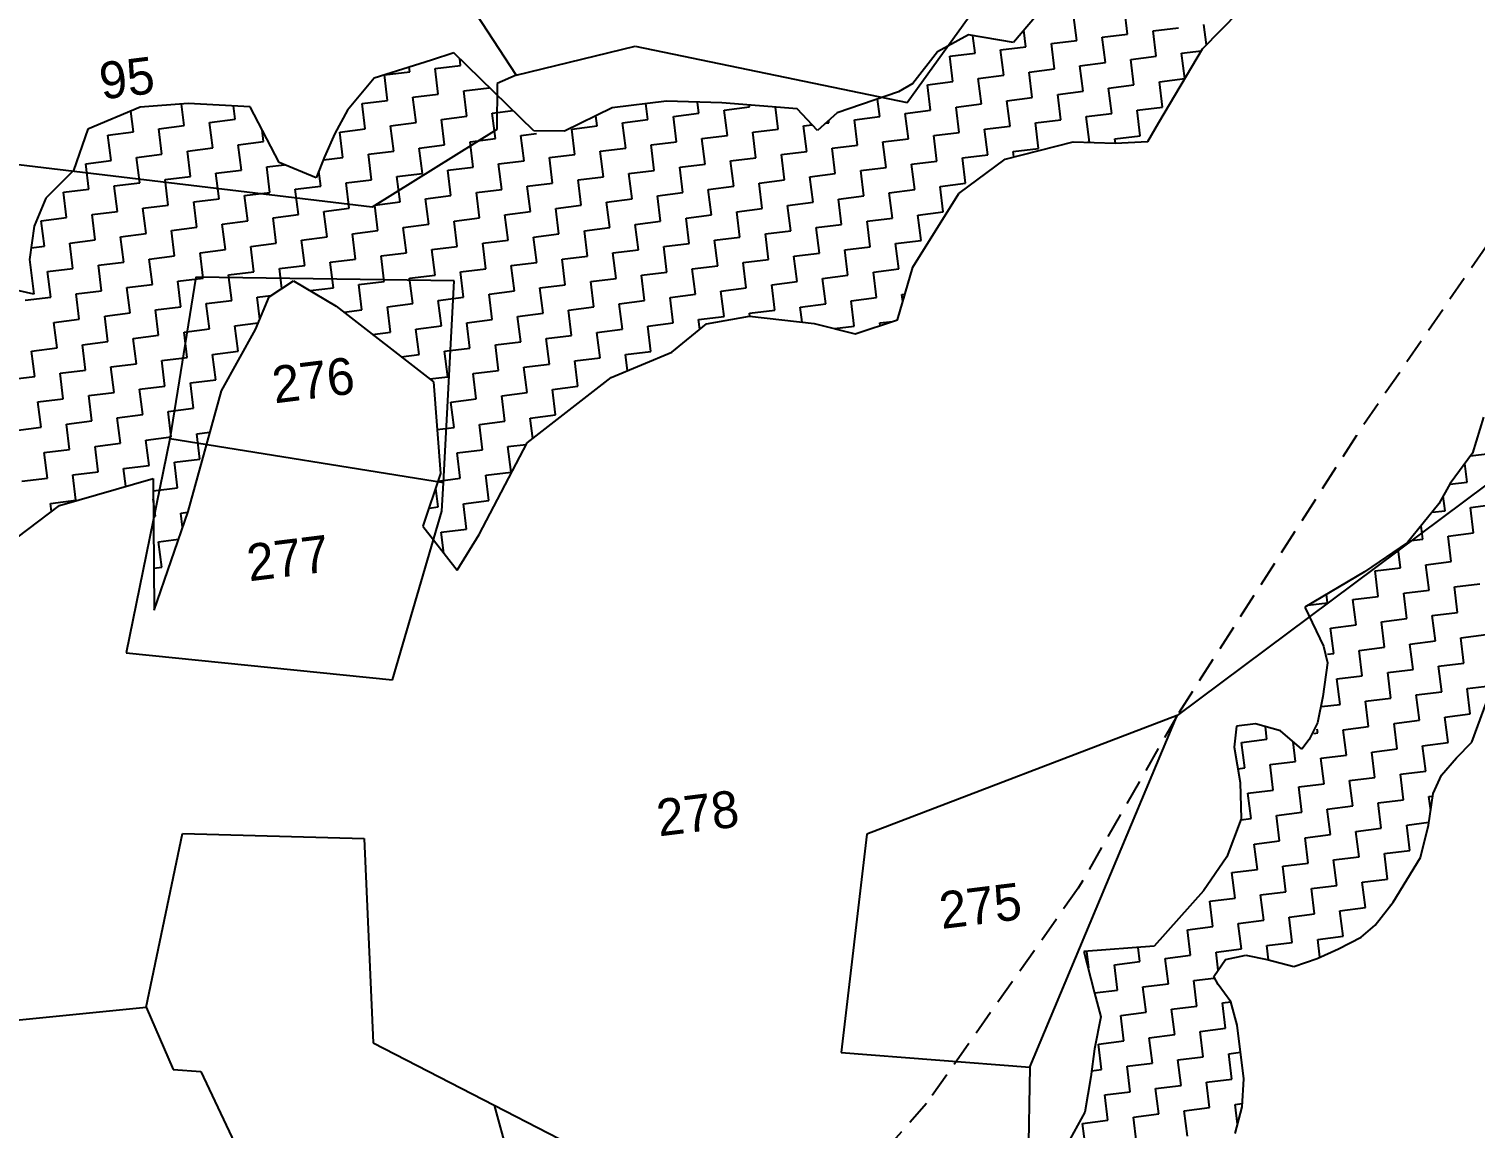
# Model space of a CAD drawing. Header units: metres. Extents: x 290108 to 292128, y 1990044 to 1991719.
# Drawn here: x 291139 to 291424.1, y 1990968.4 to 1991185.2 of the extents above; entities that cross this region are included whole.
import ezdxf
from ezdxf.enums import TextEntityAlignment as Align

# ---------------------------------------------------------------- set-up
doc = ezdxf.new("R2010")
doc.units = ezdxf.units.M
doc.header["$MEASUREMENT"] = 0
doc.linetypes.add('DASHED', pattern=[0.75, 0.5, -0.25])
for name, color, linetype in [('LINE_FOOTPATH', 1, 'DASHED'), ('POLY_HATCH', 12, 'Continuous'), ('POLY_PARCEL', 6, 'Continuous'), ('TEXT_PARCEL', 7, 'Continuous')]:
    doc.layers.add(name, color=color, linetype=linetype)
doc.styles.add('TEXT_MAP', font='')
doc.styles.get('TEXT_MAP').set_extended_font_data('Kruti Dev 050')

msp = doc.modelspace()

# ---------------------------------------------------------------- linework, layer by layer
at = {"layer": 'LINE_FOOTPATH', "ltscale": 10}
for p, q in [((291430.52, 1991148.37), (291400.73, 1991105.05)), ((291400.73, 1991105.05), (291365.39, 1991049.82)), ((291365.39, 1991049.82), (291345.89, 1991015.74)), ((291345.89, 1991015.74), (291315.98, 1990973.3)), ((291315.98, 1990973.3), (291302.71, 1990958.29))]:
    msp.add_line(p, q, dxfattribs=at)
at = {"layer": 'POLY_HATCH'}
for p, q in [((291337.63, 1991187.87), (291333.09, 1991182.53)), ((291370.39, 1991181.28), (291377.71, 1991188.7)), ((291324.22, 1991184.03), (291318.13, 1991180.67)), ((291333.09, 1991182.53), (291324.22, 1991184.03)), ((291361.78, 1991166.77), (291370.39, 1991181.28)), ((291218.32, 1991179.07), (291207.05, 1991175.5)), ((291222.72, 1991180.51), (291218.32, 1991179.07)), ((291238.51, 1991165.13), (291222.72, 1991180.51)), ((291318.13, 1991180.67), (291313.27, 1991174.43)), ((291207.05, 1991175.5), (291201.76, 1991169.21)), ((291310.44, 1991172.78), (291298.37, 1991168.68)), ((291313.27, 1991174.43), (291310.44, 1991172.78)), ((291170.36, 1991170.5), (291160.91, 1991169.76)), ((291182.59, 1991169.86), (291170.36, 1991170.5)), ((291188.3, 1991158.86), (291182.59, 1991169.86)), ((291264.68, 1991170.99), (291254, 1991169.66)), ((291275.57, 1991170.61), (291264.68, 1991170.99)), ((291290.47, 1991169.43), (291275.57, 1991170.61)), ((291160.91, 1991169.76), (291150.6, 1991165.44)), ((291201.76, 1991169.21), (291199.3, 1991164.56)), ((291254, 1991169.66), (291244.6, 1991165.02)), ((291294.47, 1991165.16), (291290.47, 1991169.43)), ((291298.37, 1991168.68), (291294.47, 1991165.16)), ((291150.6, 1991165.44), (291147.72, 1991157.28)), ((291199.3, 1991164.56), (291197.27, 1991159.98)), ((291244.6, 1991165.02), (291238.51, 1991165.13)), ((291359.64, 1991163.04), (291361.78, 1991166.77)), ((291331.45, 1991159.53), (291344.91, 1991162.94)), ((291344.91, 1991162.94), (291353.18, 1991162.67)), ((291353.18, 1991162.67), (291359.64, 1991163.04)), ((291195.61, 1991155.87), (291188.3, 1991158.86)), ((291197.27, 1991159.98), (291195.61, 1991155.87)), ((291322.31, 1991152.76), (291331.45, 1991159.53)), ((291147.72, 1991157.28), (291142.32, 1991151.84)), ((291313.28, 1991138.2), (291322.31, 1991152.76)), ((291142.32, 1991151.84), (291139.97, 1991146.34)), ((291139.97, 1991146.34), (291139.05, 1991139.73)), ((291139.05, 1991139.73), (291139.9, 1991132.9)), ((291310.23, 1991127.85), (291313.28, 1991138.2)), ((291139.9, 1991132.9), (291134.99, 1991134.02)), ((291186.32, 1991132.36), (291191.13, 1991135.56)), ((291191.13, 1991135.56), (291199.56, 1991130.54)), ((291183.65, 1991125.96), (291186.32, 1991132.36)), ((291199.56, 1991130.54), (291218.77, 1991115.59)), ((291265.76, 1991121.44), (291272.59, 1991127.06)), ((291272.59, 1991127.06), (291281.08, 1991128.55)), ((291281.08, 1991128.55), (291293.84, 1991127.11)), ((291293.84, 1991127.11), (291301.9, 1991125.08)), ((291301.9, 1991125.08), (291310.23, 1991127.85)), ((291176.91, 1991113.85), (291183.65, 1991125.96)), ((291253.8, 1991116.48), (291265.76, 1991121.44)), ((291237.19, 1991103.58), (291253.8, 1991116.48)), ((291170.33, 1991090.06), (291176.91, 1991113.85)), ((291218.77, 1991115.59), (291220.15, 1991097.55)), ((291425.81, 1991108.65), (291423.62, 1991101.56)), ((291227.73, 1991085.49), (291237.19, 1991103.58)), ((291423.62, 1991101.56), (291419.25, 1991095.56)), ((291145.02, 1991091.24), (291163.45, 1991096.57)), ((291163.45, 1991096.57), (291163.64, 1991070.58)), ((291220.15, 1991097.55), (291216.67, 1991087.15)), ((291419.25, 1991095.56), (291417.02, 1991091.53)), ((291119.65, 1991072.05), (291145.02, 1991091.24)), ((291163.64, 1991070.58), (291170.33, 1991090.06)), ((291417.02, 1991091.53), (291410.81, 1991083.94)), ((291216.67, 1991087.15), (291223.4, 1991078.45)), ((291223.4, 1991078.45), (291227.73, 1991085.49)), ((291410.81, 1991083.94), (291402.32, 1991078.12)), ((291402.32, 1991078.12), (291390.56, 1991071.2)), ((291390.56, 1991071.2), (291394.25, 1991063.48)), ((291394.25, 1991063.48), (291395.01, 1991060.17)), ((291395.01, 1991060.17), (291394.12, 1991053.58)), ((291394.12, 1991053.58), (291393.07, 1991048.34)), ((291423.49, 1991044.56), (291427.07, 1991054.2)), ((291377.12, 1991047.72), (291376.61, 1991043.56)), ((291380.81, 1991048.18), (291377.12, 1991047.72)), ((291385.76, 1991046.75), (291380.81, 1991048.18)), ((291393.07, 1991048.34), (291391.43, 1991045.07)), ((291389.96, 1991043.18), (291385.76, 1991046.75)), ((291391.43, 1991045.07), (291389.96, 1991043.18)), ((291420.47, 1991041.45), (291423.49, 1991044.56)), ((291376.61, 1991043.56), (291377.82, 1991036.56)), ((291417.49, 1991038.01), (291420.47, 1991041.45)), ((291377.82, 1991036.56), (291378.03, 1991029.42)), ((291415.89, 1991034.41), (291417.49, 1991038.01)), ((291414.96, 1991028.16), (291415.89, 1991034.41)), ((291378.03, 1991029.42), (291375.21, 1991021.92)), ((291413.36, 1991021.82), (291414.96, 1991028.16)), ((291375.21, 1991021.92), (291370.59, 1991015.21)), ((291407.98, 1991012.97), (291413.36, 1991021.82)), ((291370.59, 1991015.21), (291360.87, 1991004.29)), ((291404.46, 1991008.45), (291407.98, 1991012.97)), ((291401.68, 1991006.06), (291404.46, 1991008.45)), ((291397.19, 1991003.79), (291401.68, 1991006.06)), ((291360.87, 1991004.29), (291347.01, 1991003.25)), ((291347.01, 1991003.25), (291349.02, 1990995.32)), ((291372.63, 1990998.35), (291374.94, 1991001.71)), ((291374.94, 1991001.71), (291378.93, 1991002.54)), ((291378.93, 1991002.54), (291383.13, 1991001.7)), ((291383.13, 1991001.7), (291388.42, 1991000.32)), ((291388.42, 1991000.32), (291392.99, 1991001.91)), ((291392.99, 1991001.91), (291397.19, 1991003.79)), ((291373.51, 1990996.76), (291372.63, 1990998.35)), ((291375.99, 1990993.32), (291373.51, 1990996.76)), ((291349.02, 1990995.32), (291350.32, 1990990.37)), ((291377.24, 1990988.7), (291375.99, 1990993.32)), ((291350.32, 1990990.37), (291349.06, 1990984.08)), ((291378.54, 1990978.14), (291377.24, 1990988.7)), ((291349.06, 1990984.08), (291348.38, 1990978.54)), ((291348.38, 1990978.54), (291347.2, 1990971.58)), ((291378.2, 1990972.65), (291378.54, 1990978.14)), ((291347.2, 1990971.58), (291343.59, 1990964.99)), ((291376.81, 1990967.36), (291378.2, 1990972.65))]:
    msp.add_line(p, q, dxfattribs=at)
at = {"layer": 'POLY_HATCH', "linetype": 'Continuous'}
for p, q in [((291345.6, 1991182.95), (291344.98, 1991187.96)), ((291355.62, 1991184.19), (291355, 1991189.2)), ((291335.58, 1991181.7), (291335.17, 1991184.98)), ((291350.61, 1991183.57), (291355.62, 1991184.19)), ((291360.64, 1991184.82), (291365.65, 1991185.44)), ((291361.26, 1991179.81), (291360.64, 1991184.82)), ((291371.16, 1991182.06), (291370.66, 1991186.06)), ((291325.56, 1991180.45), (291325.13, 1991183.88)), ((291330.57, 1991181.08), (291335.58, 1991181.7)), ((291340.59, 1991182.32), (291345.6, 1991182.95)), ((291341.21, 1991177.31), (291340.59, 1991182.32)), ((291351.24, 1991178.56), (291350.61, 1991183.57)), ((291224.08, 1991178.01), (291223.91, 1991179.35)), ((291320.54, 1991179.83), (291325.56, 1991180.45)), ((291321.17, 1991174.82), (291320.54, 1991179.83)), ((291331.19, 1991176.06), (291330.57, 1991181.08)), ((291346.23, 1991177.93), (291351.24, 1991178.56)), ((291356.25, 1991179.18), (291361.26, 1991179.81)), ((291356.87, 1991174.17), (291356.25, 1991179.18)), ((291366.27, 1991180.43), (291370.17, 1991180.91)), ((291366.89, 1991175.42), (291366.27, 1991180.43)), ((291209.67, 1991171.12), (291209.05, 1991176.13)), ((291209.06, 1991176.14), (291214.06, 1991176.76)), ((291214.06, 1991176.76), (291213.94, 1991177.68)), ((291219.07, 1991177.38), (291224.08, 1991178.01)), ((291219.69, 1991172.37), (291219.07, 1991177.38)), ((291326.18, 1991175.44), (291331.19, 1991176.06)), ((291336.2, 1991176.69), (291341.21, 1991177.31)), ((291336.83, 1991171.68), (291336.2, 1991176.69)), ((291346.85, 1991172.92), (291346.23, 1991177.93)), ((291224.7, 1991172.99), (291229.72, 1991173.62)), ((291225.33, 1991167.98), (291224.7, 1991172.99)), ((291229.72, 1991173.62), (291229.7, 1991173.71)), ((291316.16, 1991174.19), (291321.17, 1991174.82)), ((291316.78, 1991169.18), (291316.16, 1991174.19)), ((291326.8, 1991170.43), (291326.18, 1991175.44)), ((291341.84, 1991172.3), (291346.85, 1991172.92)), ((291351.86, 1991173.55), (291356.87, 1991174.17)), ((291352.48, 1991168.54), (291351.86, 1991173.55)), ((291361.88, 1991174.79), (291366.89, 1991175.42)), ((291362.51, 1991169.78), (291361.88, 1991174.79)), ((291169.58, 1991166.14), (291169.05, 1991170.4)), ((291179.6, 1991167.38), (291179.27, 1991170.03)), ((291204.66, 1991170.5), (291209.67, 1991171.12)), ((291205.28, 1991165.49), (291204.66, 1991170.5)), ((291214.68, 1991171.75), (291219.69, 1991172.37)), ((291215.3, 1991166.74), (291214.68, 1991171.75)), ((291261.03, 1991167.34), (291260.64, 1991170.49)), ((291271.05, 1991168.58), (291270.78, 1991170.78)), ((291276.07, 1991169.21), (291281.08, 1991169.83)), ((291281.08, 1991169.83), (291281.03, 1991170.18)), ((291306.76, 1991167.94), (291306.33, 1991171.38)), ((291321.79, 1991169.81), (291326.8, 1991170.43)), ((291331.81, 1991171.05), (291336.83, 1991171.68)), ((291332.44, 1991166.04), (291331.81, 1991171.05)), ((291342.46, 1991167.29), (291341.84, 1991172.3)), ((291159.56, 1991164.89), (291159.05, 1991168.98)), ((291174.59, 1991166.76), (291179.6, 1991167.38)), ((291220.32, 1991167.36), (291225.33, 1991167.98)), ((291220.94, 1991162.35), (291220.32, 1991167.36)), ((291230.34, 1991168.61), (291234.42, 1991169.11)), ((291230.96, 1991163.6), (291230.34, 1991168.61)), ((291251.01, 1991166.09), (291250.76, 1991168.06)), ((291256.02, 1991166.71), (291261.03, 1991167.34)), ((291266.04, 1991167.96), (291271.05, 1991168.58)), ((291266.67, 1991162.95), (291266.04, 1991167.96)), ((291276.69, 1991164.19), (291276.07, 1991169.21)), ((291286.71, 1991165.44), (291286.17, 1991169.77)), ((291296.73, 1991166.69), (291296.68, 1991167.15)), ((291301.75, 1991167.31), (291306.76, 1991167.94)), ((291302.37, 1991162.3), (291301.75, 1991167.31)), ((291311.77, 1991168.56), (291316.78, 1991169.18)), ((291312.39, 1991163.55), (291311.77, 1991168.56)), ((291322.42, 1991164.79), (291321.79, 1991169.81)), ((291337.45, 1991166.66), (291342.46, 1991167.29)), ((291347.47, 1991167.91), (291352.48, 1991168.54)), ((291348.1, 1991162.9), (291347.47, 1991167.91)), ((291357.49, 1991169.16), (291362.51, 1991169.78)), ((291358.12, 1991164.15), (291357.49, 1991169.16)), ((291154.54, 1991164.27), (291159.56, 1991164.89)), ((291155.17, 1991159.25), (291154.54, 1991164.27)), ((291164.57, 1991165.51), (291169.58, 1991166.14)), ((291165.19, 1991160.5), (291164.57, 1991165.51)), ((291175.21, 1991161.75), (291174.59, 1991166.76)), ((291185.24, 1991163), (291184.95, 1991165.31)), ((291200.27, 1991164.87), (291205.28, 1991165.49)), ((291200.89, 1991159.85), (291200.27, 1991164.87)), ((291210.29, 1991166.11), (291215.3, 1991166.74)), ((291210.92, 1991161.1), (291210.29, 1991166.11)), ((291235.97, 1991164.22), (291239.06, 1991164.6)), ((291236.6, 1991159.21), (291235.97, 1991164.22)), ((291246, 1991165.47), (291251.01, 1991166.09)), ((291246.62, 1991160.45), (291246, 1991165.47)), ((291256.64, 1991161.7), (291256.02, 1991166.71)), ((291271.68, 1991163.57), (291276.69, 1991164.19)), ((291281.7, 1991164.82), (291286.71, 1991165.44)), ((291282.32, 1991159.81), (291281.7, 1991164.82)), ((291291.72, 1991166.07), (291293.42, 1991166.28)), ((291292.35, 1991161.05), (291291.72, 1991166.07)), ((291296.08, 1991166.61), (291296.73, 1991166.69)), ((291317.4, 1991164.17), (291322.42, 1991164.79)), ((291318.03, 1991159.16), (291317.4, 1991164.17)), ((291327.43, 1991165.42), (291332.44, 1991166.04)), ((291328.05, 1991160.41), (291327.43, 1991165.42)), ((291338.07, 1991161.65), (291337.45, 1991166.66)), ((291353.11, 1991163.52), (291358.12, 1991164.15)), ((291170.2, 1991161.13), (291175.21, 1991161.75)), ((291180.23, 1991162.37), (291185.24, 1991163)), ((291180.85, 1991157.36), (291180.23, 1991162.37)), ((291215.93, 1991161.72), (291220.94, 1991162.35)), ((291216.55, 1991156.71), (291215.93, 1991161.72)), ((291225.95, 1991162.97), (291230.96, 1991163.6)), ((291226.57, 1991157.96), (291225.95, 1991162.97)), ((291251.63, 1991161.08), (291256.64, 1991161.7)), ((291261.65, 1991162.32), (291266.67, 1991162.95)), ((291262.28, 1991157.31), (291261.65, 1991162.32)), ((291272.3, 1991158.56), (291271.68, 1991163.57)), ((291297.36, 1991161.68), (291302.37, 1991162.3)), ((291297.98, 1991156.67), (291297.36, 1991161.68)), ((291307.38, 1991162.92), (291312.39, 1991163.55)), ((291308, 1991157.91), (291307.38, 1991162.92)), ((291333.06, 1991161.03), (291338.07, 1991161.65)), ((291347.69, 1991162.85), (291348.1, 1991162.9)), ((291353.21, 1991162.67), (291353.11, 1991163.52)), ((291150.16, 1991158.63), (291155.17, 1991159.25)), ((291150.78, 1991153.62), (291150.16, 1991158.63)), ((291160.18, 1991159.88), (291165.19, 1991160.5)), ((291160.8, 1991154.87), (291160.18, 1991159.88)), ((291170.83, 1991156.11), (291170.2, 1991161.13)), ((291185.86, 1991157.98), (291189.37, 1991158.42)), ((291197.02, 1991159.37), (291200.89, 1991159.85)), ((291205.91, 1991160.48), (291210.92, 1991161.1)), ((291206.53, 1991155.47), (291205.91, 1991160.48)), ((291231.59, 1991158.58), (291236.6, 1991159.21)), ((291232.21, 1991153.57), (291231.59, 1991158.58)), ((291241.61, 1991159.83), (291246.62, 1991160.45)), ((291242.23, 1991154.82), (291241.61, 1991159.83)), ((291252.26, 1991156.07), (291251.63, 1991161.08)), ((291267.29, 1991157.94), (291272.3, 1991158.56)), ((291277.31, 1991159.18), (291282.32, 1991159.81)), ((291277.94, 1991154.17), (291277.31, 1991159.18)), ((291287.34, 1991160.43), (291292.35, 1991161.05)), ((291287.96, 1991155.42), (291287.34, 1991160.43)), ((291313.02, 1991158.54), (291318.03, 1991159.16)), ((291313.64, 1991153.52), (291313.02, 1991158.54)), ((291323.04, 1991159.78), (291328.05, 1991160.41)), ((291323.66, 1991154.77), (291323.04, 1991159.78)), ((291333.19, 1991159.97), (291333.06, 1991161.03)), ((291165.81, 1991155.49), (291170.83, 1991156.11)), ((291175.84, 1991156.74), (291180.85, 1991157.36)), ((291176.46, 1991151.73), (291175.84, 1991156.74)), ((291186.48, 1991152.97), (291185.86, 1991157.98)), ((291196.51, 1991154.22), (291196.14, 1991157.18)), ((291211.54, 1991156.09), (291216.55, 1991156.71)), ((291212.16, 1991151.08), (291211.54, 1991156.09)), ((291221.56, 1991157.34), (291226.57, 1991157.96)), ((291222.19, 1991152.33), (291221.56, 1991157.34)), ((291247.24, 1991155.44), (291252.26, 1991156.07)), ((291257.27, 1991156.69), (291262.28, 1991157.31)), ((291257.89, 1991151.68), (291257.27, 1991156.69)), ((291267.91, 1991152.93), (291267.29, 1991157.94)), ((291292.97, 1991156.04), (291297.98, 1991156.67)), ((291293.59, 1991151.03), (291292.97, 1991156.04)), ((291302.99, 1991157.29), (291308, 1991157.91)), ((291303.62, 1991152.28), (291302.99, 1991157.29)), ((291145.77, 1991153), (291150.78, 1991153.62)), ((291146.39, 1991147.99), (291145.77, 1991153)), ((291155.79, 1991154.24), (291160.8, 1991154.87)), ((291156.41, 1991149.23), (291155.79, 1991154.24)), ((291166.44, 1991150.48), (291165.81, 1991155.49)), ((291181.47, 1991152.35), (291186.48, 1991152.97)), ((291191.49, 1991153.6), (291196.51, 1991154.22)), ((291192.12, 1991148.58), (291191.49, 1991153.6)), ((291201.52, 1991154.84), (291206.53, 1991155.47)), ((291202.14, 1991149.83), (291201.52, 1991154.84)), ((291227.2, 1991152.95), (291232.21, 1991153.57)), ((291227.82, 1991147.94), (291227.2, 1991152.95)), ((291237.22, 1991154.2), (291242.23, 1991154.82)), ((291237.84, 1991149.18), (291237.22, 1991154.2)), ((291247.87, 1991150.43), (291247.24, 1991155.44)), ((291262.9, 1991152.3), (291267.91, 1991152.93)), ((291272.92, 1991153.55), (291277.94, 1991154.17)), ((291273.55, 1991148.54), (291272.92, 1991153.55)), ((291282.95, 1991154.8), (291287.96, 1991155.42)), ((291283.57, 1991149.78), (291282.95, 1991154.8)), ((291308.63, 1991152.9), (291313.64, 1991153.52)), ((291309.25, 1991147.89), (291308.63, 1991152.9)), ((291318.65, 1991154.15), (291323.66, 1991154.77)), ((291319.27, 1991149.14), (291318.65, 1991154.15)), ((291161.43, 1991149.86), (291166.44, 1991150.48)), ((291162.05, 1991144.84), (291161.43, 1991149.86)), ((291171.45, 1991151.1), (291176.46, 1991151.73)), ((291172.07, 1991146.09), (291171.45, 1991151.1)), ((291182.1, 1991147.34), (291181.47, 1991152.35)), ((291207.15, 1991150.46), (291212.16, 1991151.08)), ((291207.78, 1991145.44), (291207.15, 1991150.46)), ((291217.18, 1991151.7), (291222.19, 1991152.33)), ((291217.8, 1991146.69), (291217.18, 1991151.7)), ((291242.86, 1991149.81), (291247.87, 1991150.43)), ((291252.88, 1991151.05), (291257.89, 1991151.68)), ((291253.5, 1991146.04), (291252.88, 1991151.05)), ((291263.52, 1991147.29), (291262.9, 1991152.3)), ((291288.58, 1991150.41), (291293.59, 1991151.03)), ((291289.21, 1991145.4), (291288.58, 1991150.41)), ((291298.6, 1991151.65), (291303.62, 1991152.28)), ((291299.23, 1991146.64), (291298.6, 1991151.65)), ((291141.38, 1991147.36), (291146.39, 1991147.99)), ((291142, 1991142.35), (291141.38, 1991147.36)), ((291151.4, 1991148.61), (291156.41, 1991149.23)), ((291152.03, 1991143.6), (291151.4, 1991148.61)), ((291177.08, 1991146.71), (291182.1, 1991147.34)), ((291187.11, 1991147.96), (291192.12, 1991148.58)), ((291187.73, 1991142.95), (291187.11, 1991147.96)), ((291197.13, 1991149.21), (291202.14, 1991149.83)), ((291197.75, 1991144.2), (291197.13, 1991149.21)), ((291222.81, 1991147.31), (291227.82, 1991147.94)), ((291223.43, 1991142.3), (291222.81, 1991147.31)), ((291232.83, 1991148.56), (291237.84, 1991149.18)), ((291233.46, 1991143.55), (291232.83, 1991148.56)), ((291243.48, 1991144.8), (291242.86, 1991149.81)), ((291258.51, 1991146.67), (291263.52, 1991147.29)), ((291268.54, 1991147.91), (291273.55, 1991148.54)), ((291269.16, 1991142.9), (291268.54, 1991147.91)), ((291278.56, 1991149.16), (291283.57, 1991149.78)), ((291279.18, 1991144.15), (291278.56, 1991149.16)), ((291304.24, 1991147.27), (291309.25, 1991147.89)), ((291304.86, 1991142.26), (291304.24, 1991147.27)), ((291314.26, 1991148.51), (291319.27, 1991149.14)), ((291314.89, 1991143.5), (291314.26, 1991148.51)), ((291157.04, 1991144.22), (291162.05, 1991144.84)), ((291157.66, 1991139.21), (291157.04, 1991144.22)), ((291167.06, 1991145.47), (291172.07, 1991146.09)), ((291167.68, 1991140.46), (291167.06, 1991145.47)), ((291177.71, 1991141.7), (291177.08, 1991146.71)), ((291192.74, 1991143.57), (291197.75, 1991144.2)), ((291202.76, 1991144.82), (291207.78, 1991145.44)), ((291203.39, 1991139.81), (291202.76, 1991144.82)), ((291212.79, 1991146.07), (291217.8, 1991146.69)), ((291213.41, 1991141.06), (291212.79, 1991146.07)), ((291238.47, 1991144.17), (291243.48, 1991144.8)), ((291239.09, 1991139.16), (291238.47, 1991144.17)), ((291248.49, 1991145.42), (291253.5, 1991146.04)), ((291249.11, 1991140.41), (291248.49, 1991145.42)), ((291259.14, 1991141.66), (291258.51, 1991146.67)), ((291274.17, 1991143.53), (291279.18, 1991144.15)), ((291284.19, 1991144.77), (291289.21, 1991145.4)), ((291284.82, 1991139.76), (291284.19, 1991144.77)), ((291294.22, 1991146.02), (291299.23, 1991146.64)), ((291294.84, 1991141.01), (291294.22, 1991146.02)), ((291139.37, 1991142.02), (291142, 1991142.35)), ((291147.02, 1991142.97), (291152.03, 1991143.6)), ((291147.64, 1991137.96), (291147.02, 1991142.97)), ((291172.7, 1991141.08), (291177.71, 1991141.7)), ((291182.72, 1991142.33), (291187.73, 1991142.95)), ((291183.34, 1991137.32), (291182.72, 1991142.33)), ((291193.37, 1991138.56), (291192.74, 1991143.57)), ((291218.42, 1991141.68), (291223.43, 1991142.3)), ((291219.05, 1991136.67), (291218.42, 1991141.68)), ((291228.45, 1991142.93), (291233.46, 1991143.55)), ((291229.07, 1991137.91), (291228.45, 1991142.93)), ((291254.13, 1991141.03), (291259.14, 1991141.66)), ((291264.15, 1991142.28), (291269.16, 1991142.9)), ((291264.77, 1991137.27), (291264.15, 1991142.28)), ((291274.79, 1991138.51), (291274.17, 1991143.53)), ((291299.85, 1991141.63), (291304.86, 1991142.26)), ((291300.48, 1991136.62), (291299.85, 1991141.63)), ((291309.87, 1991142.88), (291314.89, 1991143.5)), ((291310.5, 1991137.87), (291309.87, 1991142.88)), ((291152.65, 1991138.59), (291157.66, 1991139.21)), ((291153.27, 1991133.57), (291152.65, 1991138.59)), ((291162.67, 1991139.83), (291167.68, 1991140.46)), ((291163.3, 1991134.82), (291162.67, 1991139.83)), ((291173.32, 1991136.07), (291172.7, 1991141.08)), ((291188.35, 1991137.94), (291193.37, 1991138.56)), ((291198.38, 1991139.19), (291203.39, 1991139.81)), ((291199, 1991134.17), (291198.38, 1991139.19)), ((291208.4, 1991140.43), (291213.41, 1991141.06)), ((291209.02, 1991135.42), (291208.4, 1991140.43)), ((291234.08, 1991138.54), (291239.09, 1991139.16)), ((291234.7, 1991133.53), (291234.08, 1991138.54)), ((291244.1, 1991139.79), (291249.11, 1991140.41)), ((291244.73, 1991134.77), (291244.1, 1991139.79)), ((291254.75, 1991136.02), (291254.13, 1991141.03)), ((291269.78, 1991137.89), (291274.79, 1991138.51)), ((291279.81, 1991139.14), (291284.82, 1991139.76)), ((291280.43, 1991134.13), (291279.81, 1991139.14)), ((291289.83, 1991140.38), (291294.84, 1991141.01)), ((291290.45, 1991135.37), (291289.83, 1991140.38)), ((291142.63, 1991137.34), (291147.64, 1991137.96)), ((291143.25, 1991132.33), (291142.63, 1991137.34)), ((291168.31, 1991135.44), (291173.32, 1991136.07)), ((291178.33, 1991136.69), (291183.34, 1991137.32)), ((291178.95, 1991131.68), (291178.33, 1991136.69)), ((291188.84, 1991134.04), (291188.35, 1991137.94)), ((291214.03, 1991136.04), (291219.05, 1991136.67)), ((291214.66, 1991131.03), (291214.03, 1991136.04)), ((291224.06, 1991137.29), (291229.07, 1991137.91)), ((291224.68, 1991132.28), (291224.06, 1991137.29)), ((291249.74, 1991135.4), (291254.75, 1991136.02)), ((291259.76, 1991136.64), (291264.77, 1991137.27)), ((291260.38, 1991131.63), (291259.76, 1991136.64)), ((291270.41, 1991132.88), (291269.78, 1991137.89)), ((291295.46, 1991136), (291300.48, 1991136.62)), ((291296.09, 1991130.99), (291295.46, 1991136)), ((291305.49, 1991137.24), (291310.5, 1991137.87)), ((291306.11, 1991132.23), (291305.49, 1991137.24)), ((291148.26, 1991132.95), (291153.27, 1991133.57)), ((291148.89, 1991127.94), (291148.26, 1991132.95)), ((291158.29, 1991134.2), (291163.3, 1991134.82)), ((291158.91, 1991129.19), (291158.29, 1991134.2)), ((291168.93, 1991130.43), (291168.31, 1991135.44)), ((291194.42, 1991133.6), (291199, 1991134.17)), ((291204.01, 1991134.8), (291209.02, 1991135.42)), ((291204.63, 1991129.79), (291204.01, 1991134.8)), ((291229.69, 1991132.9), (291234.7, 1991133.53)), ((291230.32, 1991127.89), (291229.69, 1991132.9)), ((291239.71, 1991134.15), (291244.73, 1991134.77)), ((291240.34, 1991129.14), (291239.71, 1991134.15)), ((291250.36, 1991130.39), (291249.74, 1991135.4)), ((291265.4, 1991132.26), (291270.41, 1991132.88)), ((291275.42, 1991133.5), (291280.43, 1991134.13)), ((291276.04, 1991128.49), (291275.42, 1991133.5)), ((291285.44, 1991134.75), (291290.45, 1991135.37)), ((291286.06, 1991129.74), (291285.44, 1991134.75)), ((291311.12, 1991132.86), (291311.73, 1991132.93)), ((291311.3, 1991131.46), (291311.12, 1991132.86)), ((291138.24, 1991131.7), (291143.25, 1991132.33)), ((291163.92, 1991129.81), (291168.93, 1991130.43)), ((291173.94, 1991131.06), (291178.95, 1991131.68)), ((291174.57, 1991126.05), (291173.94, 1991131.06)), ((291183.97, 1991132.3), (291186.75, 1991132.65)), ((291184.5, 1991128), (291183.97, 1991132.3)), ((291209.65, 1991130.41), (291214.66, 1991131.03)), ((291210.27, 1991125.4), (291209.65, 1991130.41)), ((291219.67, 1991131.66), (291224.68, 1991132.28)), ((291220.29, 1991126.65), (291219.67, 1991131.66)), ((291245.35, 1991129.76), (291250.36, 1991130.39)), ((291255.37, 1991131.01), (291260.38, 1991131.63)), ((291256, 1991126), (291255.37, 1991131.01)), ((291266.02, 1991127.24), (291265.4, 1991132.26)), ((291291.08, 1991130.36), (291296.09, 1991130.99)), ((291291.45, 1991127.38), (291291.08, 1991130.36)), ((291301.1, 1991131.61), (291306.11, 1991132.23)), ((291301.72, 1991126.6), (291301.1, 1991131.61)), ((291143.87, 1991127.32), (291148.89, 1991127.94)), ((291144.5, 1991122.3), (291143.87, 1991127.32)), ((291153.9, 1991128.56), (291158.91, 1991129.19)), ((291154.52, 1991123.55), (291153.9, 1991128.56)), ((291164.54, 1991124.8), (291163.92, 1991129.81)), ((291179.58, 1991126.67), (291184.18, 1991127.24)), ((291201.1, 1991129.35), (291204.63, 1991129.79)), ((291225.3, 1991127.27), (291230.32, 1991127.89)), ((291225.93, 1991122.26), (291225.3, 1991127.27)), ((291235.33, 1991128.52), (291240.34, 1991129.14)), ((291235.95, 1991123.5), (291235.33, 1991128.52)), ((291245.97, 1991124.75), (291245.35, 1991129.76)), ((291261.01, 1991126.62), (291266.02, 1991127.24)), ((291271.03, 1991127.87), (291276.04, 1991128.49)), ((291271.27, 1991125.97), (291271.03, 1991127.87)), ((291281.05, 1991129.12), (291286.06, 1991129.74)), ((291281.12, 1991128.55), (291281.05, 1991129.12)), ((291306.73, 1991127.22), (291309.32, 1991127.54)), ((291306.8, 1991126.7), (291306.73, 1991127.22)), ((291159.53, 1991124.18), (291164.54, 1991124.8)), ((291169.55, 1991125.42), (291174.57, 1991126.05)), ((291170.18, 1991120.41), (291169.55, 1991125.42)), ((291180.2, 1991121.66), (291179.58, 1991126.67)), ((291206.74, 1991124.96), (291210.27, 1991125.4)), ((291215.28, 1991126.02), (291220.29, 1991126.65)), ((291215.9, 1991121.01), (291215.28, 1991126.02)), ((291240.96, 1991124.13), (291245.97, 1991124.75)), ((291250.98, 1991125.37), (291256, 1991126)), ((291251.61, 1991120.36), (291250.98, 1991125.37)), ((291261.63, 1991121.61), (291261.01, 1991126.62)), ((291297.8, 1991126.11), (291301.72, 1991126.6)), ((291139.49, 1991121.68), (291144.5, 1991122.3)), ((291140.11, 1991116.67), (291139.49, 1991121.68)), ((291149.51, 1991122.93), (291154.52, 1991123.55)), ((291150.13, 1991117.92), (291149.51, 1991122.93)), ((291160.16, 1991119.16), (291159.53, 1991124.18)), ((291175.19, 1991121.03), (291180.2, 1991121.66)), ((291220.92, 1991121.63), (291225.93, 1991122.26)), ((291221.54, 1991116.62), (291220.92, 1991121.63)), ((291230.94, 1991122.88), (291235.95, 1991123.5)), ((291231.56, 1991117.87), (291230.94, 1991122.88)), ((291241.59, 1991119.12), (291240.96, 1991124.13)), ((291256.62, 1991120.99), (291261.63, 1991121.61)), ((291266.64, 1991122.23), (291266.74, 1991122.25)), ((291266.65, 1991122.17), (291266.64, 1991122.23)), ((291155.14, 1991118.54), (291160.16, 1991119.16)), ((291155.77, 1991113.53), (291155.14, 1991118.54)), ((291165.17, 1991119.79), (291170.18, 1991120.41)), ((291165.79, 1991114.78), (291165.17, 1991119.79)), ((291175.81, 1991116.02), (291175.19, 1991121.03)), ((291212.38, 1991120.57), (291215.9, 1991121.01)), ((291236.57, 1991118.49), (291241.59, 1991119.12)), ((291237.2, 1991113.48), (291236.57, 1991118.49)), ((291246.6, 1991119.74), (291251.61, 1991120.36)), ((291247.22, 1991114.73), (291246.6, 1991119.74)), ((291257.01, 1991117.81), (291256.62, 1991120.99)), ((291135.1, 1991116.05), (291140.11, 1991116.67)), ((291145.12, 1991117.29), (291150.13, 1991117.92)), ((291145.74, 1991112.28), (291145.12, 1991117.29)), ((291170.8, 1991115.4), (291175.81, 1991116.02)), ((291218.01, 1991116.18), (291221.54, 1991116.62)), ((291226.55, 1991117.25), (291231.56, 1991117.87)), ((291227.17, 1991112.23), (291226.55, 1991117.25)), ((291150.76, 1991112.91), (291155.77, 1991113.53)), ((291151.38, 1991107.89), (291150.76, 1991112.91)), ((291160.78, 1991114.15), (291165.79, 1991114.78)), ((291161.4, 1991109.14), (291160.78, 1991114.15)), ((291171.43, 1991110.39), (291170.8, 1991115.4)), ((291232.19, 1991112.86), (291237.2, 1991113.48)), ((291232.81, 1991107.85), (291232.19, 1991112.86)), ((291242.21, 1991114.1), (291247.22, 1991114.73)), ((291242.83, 1991109.09), (291242.21, 1991114.1)), ((291252.23, 1991115.35), (291252.37, 1991115.37)), ((291252.24, 1991115.27), (291252.23, 1991115.35)), ((291140.73, 1991111.66), (291145.74, 1991112.28)), ((291141.36, 1991106.65), (291140.73, 1991111.66)), ((291166.41, 1991109.76), (291171.43, 1991110.39)), ((291222.16, 1991111.61), (291227.17, 1991112.23)), ((291222.79, 1991106.6), (291222.16, 1991111.61)), ((291146.37, 1991107.27), (291151.38, 1991107.89)), ((291146.99, 1991102.26), (291146.37, 1991107.27)), ((291156.39, 1991108.52), (291161.4, 1991109.14)), ((291157.01, 1991103.51), (291156.39, 1991108.52)), ((291167.04, 1991104.75), (291166.41, 1991109.76)), ((291227.8, 1991107.22), (291232.81, 1991107.85)), ((291228.42, 1991102.21), (291227.8, 1991107.22)), ((291237.82, 1991108.47), (291242.83, 1991109.09)), ((291238.32, 1991104.46), (291237.82, 1991108.47)), ((291136.35, 1991106.02), (291141.36, 1991106.65)), ((291162.03, 1991104.13), (291167.04, 1991104.75)), ((291172.05, 1991105.38), (291174.66, 1991105.7)), ((291172.67, 1991100.36), (291172.05, 1991105.38)), ((291219.49, 1991106.19), (291222.79, 1991106.6)), ((291141.98, 1991101.64), (291146.99, 1991102.26)), ((291142.6, 1991096.62), (291141.98, 1991101.64)), ((291152, 1991102.88), (291157.01, 1991103.51)), ((291152.63, 1991097.87), (291152, 1991102.88)), ((291162.65, 1991099.12), (291162.03, 1991104.13)), ((291223.41, 1991101.59), (291228.42, 1991102.21)), ((291224.03, 1991096.58), (291223.41, 1991101.59)), ((291233.43, 1991102.83), (291237.03, 1991103.28)), ((291234.06, 1991097.82), (291233.43, 1991102.83)), ((291423.21, 1991101), (291426.98, 1991101.47)), ((291157.64, 1991098.49), (291162.65, 1991099.12)), ((291167.66, 1991099.74), (291172.67, 1991100.36)), ((291168.28, 1991094.73), (291167.66, 1991099.74)), ((291422.6, 1991095.83), (291422.14, 1991099.52)), ((291137.59, 1991096), (291142.6, 1991096.62)), ((291147.62, 1991097.25), (291152.63, 1991097.87)), ((291148.24, 1991092.24), (291147.62, 1991097.25)), ((291158.07, 1991095.02), (291157.64, 1991098.49)), ((291219.64, 1991096.03), (291224.03, 1991096.58)), ((291229.04, 1991097.2), (291234.06, 1991097.82)), ((291229.67, 1991092.19), (291229.04, 1991097.2)), ((291419.16, 1991095.41), (291422.6, 1991095.83)), ((291163.47, 1991094.13), (291168.28, 1991094.73)), ((291219.65, 1991090.94), (291219.18, 1991094.66)), ((291418.21, 1991090.2), (291417.85, 1991093.04)), ((291143.23, 1991091.61), (291148.24, 1991092.24)), ((291143.42, 1991090.03), (291143.23, 1991091.61)), ((291163.9, 1991089.1), (291163.48, 1991092.46)), ((291217.87, 1991090.72), (291219.65, 1991090.94)), ((291224.66, 1991091.57), (291229.67, 1991092.19)), ((291225.28, 1991086.55), (291224.66, 1991091.57)), ((291415.67, 1991089.88), (291418.21, 1991090.2)), ((291423.22, 1991090.82), (291428.23, 1991091.45)), ((291423.84, 1991085.81), (291423.22, 1991090.82)), ((291163.5, 1991089.05), (291163.9, 1991089.1)), ((291168.91, 1991089.72), (291170.27, 1991089.89)), ((291169.26, 1991086.92), (291168.91, 1991089.72)), ((291413.82, 1991084.56), (291413.49, 1991087.22)), ((291164.52, 1991084.08), (291168.45, 1991084.57)), ((291220.27, 1991085.93), (291225.28, 1991086.55)), ((291220.78, 1991081.84), (291220.27, 1991085.93)), ((291411.03, 1991084.22), (291413.82, 1991084.56)), ((291418.83, 1991085.19), (291423.84, 1991085.81)), ((291419.45, 1991080.18), (291418.83, 1991085.19)), ((291165.14, 1991079.07), (291164.52, 1991084.08)), ((291409.43, 1991078.93), (291408.97, 1991082.68)), ((291163.58, 1991078.88), (291165.14, 1991079.07)), ((291404.42, 1991078.31), (291409.43, 1991078.93)), ((291414.44, 1991079.55), (291419.45, 1991080.18)), ((291415.07, 1991074.54), (291414.44, 1991079.55)), ((291405.04, 1991073.29), (291404.42, 1991078.31)), ((291420.08, 1991075.16), (291425.09, 1991075.79)), ((291395.02, 1991072.05), (291394.82, 1991073.7)), ((291400.03, 1991072.67), (291405.04, 1991073.29)), ((291410.06, 1991073.92), (291415.07, 1991074.54)), ((291410.68, 1991068.91), (291410.06, 1991073.92)), ((291420.7, 1991070.15), (291420.08, 1991075.16)), ((291391.19, 1991071.57), (291395.02, 1991072.05)), ((291400.66, 1991067.66), (291400.03, 1991072.67)), ((291415.69, 1991069.53), (291420.7, 1991070.15)), ((291395.64, 1991067.04), (291400.66, 1991067.66)), ((291405.67, 1991068.28), (291410.68, 1991068.91)), ((291406.29, 1991063.27), (291405.67, 1991068.28)), ((291416.31, 1991064.52), (291415.69, 1991069.53)), ((291396.27, 1991062.02), (291395.64, 1991067.04)), ((291411.3, 1991063.9), (291416.31, 1991064.52)), ((291421.33, 1991065.14), (291426.34, 1991065.77)), ((291421.95, 1991060.13), (291421.33, 1991065.14)), ((291395.02, 1991061.87), (291396.27, 1991062.02)), ((291401.28, 1991062.65), (291406.29, 1991063.27)), ((291401.9, 1991057.64), (291401.28, 1991062.65)), ((291411.93, 1991058.88), (291411.3, 1991063.9)), ((291406.91, 1991058.26), (291411.93, 1991058.88)), ((291416.94, 1991059.51), (291421.95, 1991060.13)), ((291417.56, 1991054.5), (291416.94, 1991059.51)), ((291396.89, 1991057.01), (291401.9, 1991057.64)), ((291397.51, 1991052), (291396.89, 1991057.01)), ((291407.54, 1991053.25), (291406.91, 1991058.26)), ((291402.53, 1991052.63), (291407.54, 1991053.25)), ((291412.55, 1991053.87), (291417.56, 1991054.5)), ((291413.17, 1991048.86), (291412.55, 1991053.87)), ((291422.57, 1991055.12), (291427.02, 1991055.67)), ((291423.2, 1991050.11), (291422.57, 1991055.12)), ((291393.85, 1991051.55), (291397.51, 1991052)), ((291403.15, 1991047.61), (291402.53, 1991052.63)), ((291418.18, 1991049.48), (291423.2, 1991050.11)), ((291383.1, 1991045.12), (291382.8, 1991047.6)), ((291398.14, 1991046.99), (291403.15, 1991047.61)), ((291408.16, 1991048.24), (291413.17, 1991048.86)), ((291408.78, 1991043.23), (291408.16, 1991048.24)), ((291418.81, 1991044.47), (291418.18, 1991049.48)), ((291378.09, 1991044.5), (291383.1, 1991045.12)), ((291378.72, 1991039.49), (291378.09, 1991044.5)), ((291388.74, 1991040.73), (291388.25, 1991044.63)), ((291392.37, 1991046.27), (291393.13, 1991046.37)), ((291393.13, 1991046.37), (291393.03, 1991047.12)), ((291398.76, 1991041.98), (291398.14, 1991046.99)), ((291413.8, 1991043.85), (291418.81, 1991044.47)), ((291393.75, 1991041.36), (291398.76, 1991041.98)), ((291403.77, 1991042.6), (291408.78, 1991043.23)), ((291404.4, 1991037.59), (291403.77, 1991042.6)), ((291414.42, 1991038.84), (291413.8, 1991043.85)), ((291377.35, 1991039.31), (291378.72, 1991039.49)), ((291383.73, 1991040.11), (291388.74, 1991040.73)), ((291384.35, 1991035.1), (291383.73, 1991040.11)), ((291394.37, 1991036.34), (291393.75, 1991041.36)), ((291409.41, 1991038.21), (291414.42, 1991038.84)), ((291389.36, 1991035.72), (291394.37, 1991036.34)), ((291399.39, 1991036.97), (291404.4, 1991037.59)), ((291400.01, 1991031.96), (291399.39, 1991036.97)), ((291410.03, 1991033.2), (291409.41, 1991038.21)), ((291379.34, 1991034.47), (291384.35, 1991035.1)), ((291379.96, 1991029.46), (291379.34, 1991034.47)), ((291389.99, 1991030.71), (291389.36, 1991035.72)), ((291405.02, 1991032.58), (291410.03, 1991033.2)), ((291415.04, 1991033.83), (291415.82, 1991033.92)), ((291415.39, 1991031.04), (291415.04, 1991033.83)), ((291384.97, 1991030.09), (291389.99, 1991030.71)), ((291385.6, 1991025.07), (291384.97, 1991030.09)), ((291395, 1991031.33), (291400.01, 1991031.96)), ((291395.62, 1991026.32), (291395, 1991031.33)), ((291405.64, 1991027.57), (291405.02, 1991032.58)), ((291377.95, 1991029.21), (291379.96, 1991029.46)), ((291400.63, 1991026.94), (291405.64, 1991027.57)), ((291410.65, 1991028.19), (291415.05, 1991028.74)), ((291411.28, 1991023.18), (291410.65, 1991028.19)), ((291380.59, 1991024.45), (291385.6, 1991025.07)), ((291381.21, 1991019.44), (291380.59, 1991024.45)), ((291390.61, 1991025.7), (291395.62, 1991026.32)), ((291391.23, 1991020.69), (291390.61, 1991025.7)), ((291401.26, 1991021.93), (291400.63, 1991026.94)), ((291396.24, 1991021.31), (291401.26, 1991021.93)), ((291406.27, 1991022.56), (291411.28, 1991023.18)), ((291406.89, 1991017.55), (291406.27, 1991022.56)), ((291376.2, 1991018.82), (291381.21, 1991019.44)), ((291376.82, 1991013.8), (291376.2, 1991018.82)), ((291386.22, 1991020.06), (291391.23, 1991020.69)), ((291386.84, 1991015.05), (291386.22, 1991020.06)), ((291396.87, 1991016.3), (291396.24, 1991021.31)), ((291391.86, 1991015.68), (291396.87, 1991016.3)), ((291401.88, 1991016.92), (291406.89, 1991017.55)), ((291402.5, 1991011.91), (291401.88, 1991016.92)), ((291371.81, 1991013.18), (291376.82, 1991013.8)), ((291372.43, 1991008.17), (291371.81, 1991013.18)), ((291381.83, 1991014.43), (291386.84, 1991015.05)), ((291382.46, 1991009.42), (291381.83, 1991014.43)), ((291392.48, 1991010.66), (291391.86, 1991015.68)), ((291387.47, 1991010.04), (291392.48, 1991010.66)), ((291397.49, 1991011.29), (291402.5, 1991011.91)), ((291398.11, 1991006.28), (291397.49, 1991011.29)), ((291407.51, 1991012.53), (291407.65, 1991012.55)), ((291407.53, 1991012.39), (291407.51, 1991012.53)), ((291367.42, 1991007.55), (291372.43, 1991008.17)), ((291368.05, 1991002.54), (291367.42, 1991007.55)), ((291377.45, 1991008.79), (291382.46, 1991009.42)), ((291378.07, 1991003.78), (291377.45, 1991008.79)), ((291388.09, 1991005.03), (291387.47, 1991010.04)), ((291383.08, 1991004.41), (291388.09, 1991005.03)), ((291393.1, 1991005.65), (291398.11, 1991006.28)), ((291393.54, 1991002.15), (291393.1, 1991005.65)), ((291348, 1991000.04), (291347.6, 1991003.29)), ((291358.02, 1991001.29), (291357.68, 1991004.05)), ((291363.03, 1991001.91), (291368.05, 1991002.54)), ((291363.66, 1990996.9), (291363.03, 1991001.91)), ((291373.06, 1991003.16), (291378.07, 1991003.78)), ((291373.5, 1990999.61), (291373.06, 1991003.16)), ((291383.42, 1991001.64), (291383.08, 1991004.41)), ((291347.83, 1991000.02), (291348, 1991000.04)), ((291353.01, 1991000.66), (291358.02, 1991001.29)), ((291353.64, 1990995.65), (291353.01, 1991000.66)), ((291358.65, 1990996.28), (291363.66, 1990996.9)), ((291359.27, 1990991.27), (291358.65, 1990996.28)), ((291368.67, 1990997.52), (291372.61, 1990998.01)), ((291369.29, 1990992.51), (291368.67, 1990997.52)), ((291349.08, 1990995.09), (291353.64, 1990995.65)), ((291374.3, 1990993.14), (291375.97, 1990993.34)), ((291374.93, 1990988.12), (291374.3, 1990993.14)), ((291354.26, 1990990.64), (291359.27, 1990991.27)), ((291354.88, 1990985.63), (291354.26, 1990990.64)), ((291364.28, 1990991.89), (291369.29, 1990992.51)), ((291364.9, 1990986.88), (291364.28, 1990991.89)), ((291369.92, 1990987.5), (291374.93, 1990988.12)), ((291370.54, 1990982.49), (291369.92, 1990987.5)), ((291349.87, 1990985.01), (291354.88, 1990985.63)), ((291350.49, 1990980), (291349.87, 1990985.01)), ((291359.89, 1990986.25), (291364.9, 1990986.88)), ((291360.52, 1990981.24), (291359.89, 1990986.25)), ((291365.53, 1990981.87), (291370.54, 1990982.49)), ((291366.15, 1990976.85), (291365.53, 1990981.87)), ((291375.55, 1990983.11), (291377.89, 1990983.4)), ((291376.17, 1990978.1), (291375.55, 1990983.11)), ((291348.53, 1990979.75), (291350.49, 1990980)), ((291355.51, 1990980.62), (291360.52, 1990981.24)), ((291356.13, 1990975.61), (291355.51, 1990980.62)), ((291361.14, 1990976.23), (291366.15, 1990976.85)), ((291361.76, 1990971.22), (291361.14, 1990976.23)), ((291371.16, 1990977.48), (291376.17, 1990978.1)), ((291371.79, 1990972.47), (291371.16, 1990977.48)), ((291351.12, 1990974.98), (291356.13, 1990975.61)), ((291351.74, 1990969.97), (291351.12, 1990974.98)), ((291376.8, 1990973.09), (291378.23, 1990973.27)), ((291377.28, 1990969.18), (291376.8, 1990973.09)), ((291356.75, 1990970.6), (291361.76, 1990971.22)), ((291357.38, 1990965.58), (291356.75, 1990970.6)), ((291366.78, 1990971.84), (291371.79, 1990972.47)), ((291367.4, 1990966.83), (291366.78, 1990971.84)), ((291346.73, 1990969.35), (291351.74, 1990969.97)), ((291347.35, 1990964.34), (291346.73, 1990969.35))]:
    msp.add_line(p, q, dxfattribs=at)
at = {"layer": 'POLY_PARCEL'}
for p, q in [((291312.14, 1991170.68), (291358.83, 1991235.55)), ((291222.35, 1991195.51), (291235.06, 1991176.12)), ((291235.06, 1991176.12), (291258.5, 1991181.81)), ((291258.5, 1991181.81), (291312.14, 1991170.68)), ((291235.06, 1991176.12), (291231.3, 1991174.47)), ((291231.3, 1991174.47), (291231.25, 1991165.36)), ((291231.25, 1991165.36), (291206.63, 1991150.04)), ((291206.63, 1991150.04), (291093.31, 1991163.63)), ((291171.89, 1991136.26), (291166.75, 1991104.37)), ((291222.82, 1991135.55), (291171.89, 1991136.26)), ((291220.69, 1991095.68), (291222.82, 1991135.55)), ((291166.75, 1991104.37), (291158.15, 1991062.15)), ((291220.69, 1991095.68), (291166.75, 1991104.37)), ((291430.96, 1991098.73), (291365.39, 1991049.82)), ((291220.39, 1991090.07), (291220.69, 1991095.68)), ((291210.67, 1991056.82), (291220.39, 1991090.07)), ((291158.15, 1991062.15), (291210.67, 1991056.82)), ((291365.39, 1991049.82), (291304.18, 1991026.38)), ((291336.34, 1990980.42), (291365.39, 1991049.82)), ((291162.1, 1990992.31), (291169.23, 1991026.52)), ((291169.23, 1991026.52), (291205.06, 1991025.57)), ((291205.06, 1991025.57), (291206.84, 1990985.23)), ((291304.18, 1991026.38), (291299.16, 1990983.31)), ((291117.8, 1990987.83), (291162.1, 1990992.31)), ((291162.1, 1990992.31), (291167.42, 1990979.99)), ((291206.84, 1990985.23), (291230.69, 1990972.97)), ((291299.16, 1990983.31), (291336.34, 1990980.42)), ((291167.42, 1990979.99), (291172.88, 1990979.59)), ((291172.88, 1990979.59), (291186.85, 1990949.96)), ((291336.34, 1990980.42), (291334.96, 1990908.48)), ((291230.69, 1990972.97), (291233.4, 1990963.11)), ((291230.69, 1990972.97), (291268.69, 1990953.44))]:
    msp.add_line(p, q, dxfattribs=at)

# ---------------------------------------------------------------- texts
at = {"layer": 'TEXT_PARCEL', "style": 'TEXT_MAP'}
for s, p in [('95', (291158.26, 1991175.55)), ('276', (291195.02, 1991115.96)), ('277', (291190, 1991080.92)), ('278', (291270.82, 1991030.56)), ('275', (291326.57, 1991012.3))]:
    msp.add_text(s, height=7.272, rotation=7.0915, dxfattribs=at).set_placement(p, align=Align.MIDDLE)

doc.saveas('drawing.dxf')
